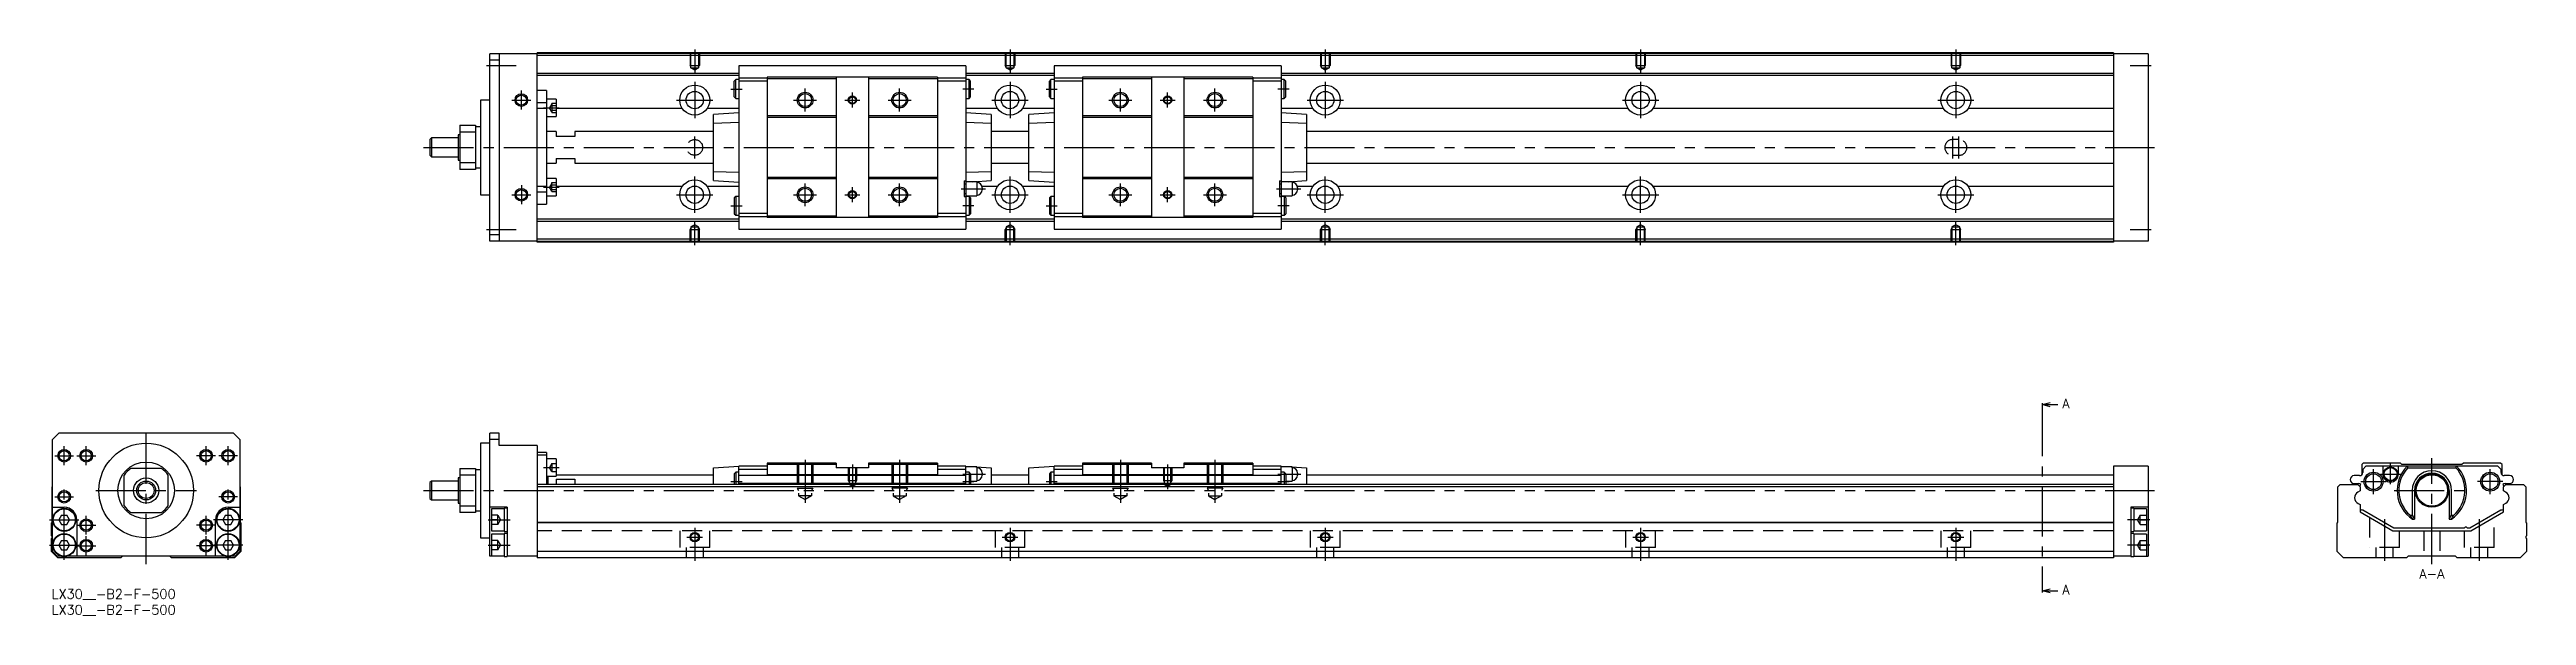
# Model space of a CAD drawing. Extents: x -1 to 785, y -8 to 171.
import ezdxf

# ---------------------------------------------------------------- set-up
doc = ezdxf.new("R2010")
doc.units = 0
doc.header["$LTSCALE"] = 0.5
doc.linetypes.add('CENTER', pattern=[50.8, 31.75, -6.35, 6.35, -6.35])
doc.linetypes.add('DASHED', pattern=[19.05, 12.7, -6.35])
for name, color, linetype in [('MSM_CENTER', 1, 'CENTER'), ('MSM_CONTINUOUS', 7, 'CONTINUOUS'), ('MSM_DASHED', 4, 'DASHED'), ('MSM_NARROW', 5, 'CONTINUOUS'), ('MSM_PART_NUMBER', 7, 'CONTINUOUS')]:
    doc.layers.add(name, color=color, linetype=linetype)
doc.styles.get("Standard").update_dxf_attribs({"font": 'txt.shx', "height": 3, "bigfont": 'bigfont.shx'})

# ---------------------------------------------------------------- blocks, each defined once
blk = doc.blocks.new('*U2')
at = {"layer": 'MSM_PART_NUMBER'}
blk.add_text('LX30__-B2-F-500', height=3, dxfattribs=at).set_placement((0, -3))
blk = doc.blocks.new('*U3')
at = {"layer": 'MSM_PART_NUMBER'}
blk.add_text('LX30__-B2-F-500', height=3, dxfattribs=at).set_placement((0, -8))

msp = doc.modelspace()

# ---------------------------------------------------------------- linework, layer by layer
at = {"layer": 'MSM_CENTER'}
for p, q in [((138, 166), (147.4, 166)), ((204, 171), (204, 163.49)), ((304, 171), (304, 163.49)), ((404, 171), (404, 163.49)), ((504, 171), (504, 163.49)), ((604, 171), (604, 163.49)), ((659.25, 166), (666, 166)), ((149, 152), (149, 158)), ((204, 160.75), (204, 149.25)), ((215.5, 158.5), (219, 158.5)), ((239, 151.37), (239, 158.62)), ((254, 152.63), (254, 157.36)), ((269, 151.37), (269, 158.62)), ((292.5, 158.5), (289, 158.5)), ((304, 160.75), (304, 149.25)), ((315.5, 158.5), (319, 158.5)), ((339, 151.37), (339, 158.62)), ((354, 152.63), (354, 157.36)), ((369, 151.37), (369, 158.62)), ((392.5, 158.5), (389, 158.5)), ((404, 160.75), (404, 149.25)), ((504, 160.75), (504, 149.25)), ((604, 160.75), (604, 149.25)), ((146, 155), (152, 155)), ((156, 152.55), (161, 152.55)), ((198.25, 155), (209.75, 155)), ((235.37, 155), (242.62, 155)), ((251.63, 155), (256.36, 155)), ((265.37, 155), (272.62, 155)), ((298.25, 155), (309.75, 155)), ((335.37, 155), (342.62, 155)), ((351.63, 155), (356.36, 155)), ((365.37, 155), (372.62, 155)), ((398.25, 155), (409.75, 155)), ((498.25, 155), (509.75, 155)), ((598.25, 155), (609.75, 155)), ((204, 136.5), (204, 143.5)), ((603, 136.5), (603, 143.5)), ((605, 136.5), (605, 143.5)), ((118, 140), (667, 140)), ((149, 128), (149, 122)), ((156, 127.44), (161, 127.44)), ((204, 119.25), (204, 130.75)), ((239, 121.37), (239, 128.62)), ((254, 122.63), (254, 127.36)), ((269, 121.37), (269, 128.62)), ((288.5, 126.9), (296.2, 126.9)), ((304, 119.25), (304, 130.75)), ((339, 121.37), (339, 128.62)), ((354, 122.63), (354, 127.36)), ((369, 121.37), (369, 128.62)), ((388.5, 126.9), (396.2, 126.9)), ((404, 119.25), (404, 130.75)), ((504, 119.25), (504, 130.75)), ((604, 119.25), (604, 130.75)), ((146, 125), (152, 125)), ((198.25, 125), (209.75, 125)), ((215.5, 121.5), (219, 121.5)), ((235.37, 125), (242.62, 125)), ((251.63, 125), (256.36, 125)), ((265.37, 125), (272.62, 125)), ((292.5, 121.5), (289, 121.5)), ((298.25, 125), (309.75, 125)), ((315.5, 121.5), (319, 121.5)), ((335.37, 125), (342.62, 125)), ((351.63, 125), (356.36, 125)), ((365.37, 125), (372.62, 125)), ((392.5, 121.5), (389, 121.5)), ((398.25, 125), (409.75, 125)), ((498.25, 125), (509.75, 125)), ((598.25, 125), (609.75, 125)), ((138, 114), (147.4, 114)), ((204, 109), (204, 116.51)), ((304, 109), (304, 116.51)), ((404, 109), (404, 116.51)), ((504, 109), (504, 116.51)), ((604, 109), (604, 116.51)), ((659.25, 114), (666, 114)), ((631.37, 58), (631.37, 0)), ((30, 8), (30, 51.5)), ((1, 42.3), (7, 42.3)), ((4, 39.3), (4, 45.3)), ((8, 42.3), (14, 42.3)), ((11, 39.3), (11, 45.3)), ((52, 42.3), (46, 42.3)), ((49, 39.3), (49, 45.3)), ((59, 42.3), (53, 42.3)), ((56, 39.3), (56, 45.3)), ((239, 41), (239, 27.41)), ((254, 39.5), (254, 31.69)), ((269, 41), (269, 27.41)), ((339, 41), (339, 27.41)), ((354, 39.5), (354, 31.69)), ((369, 41), (369, 27.41)), ((741.9, 33.25), (741.9, 39.75)), ((755, 8), (755, 41.5)), ((4, 9.35), (4, 32.3)), ((56, 9.35), (56, 32.3)), ((156, 38.55), (161, 38.55)), ((215.5, 34.1), (219, 34.1)), ((289, 36.5), (296.2, 36.5)), ((289, 34.1), (292.5, 34.1)), ((315.5, 34.1), (319, 34.1)), ((389, 36.5), (396.2, 36.5)), ((389, 34.1), (392.5, 34.1)), ((732.5, 34.1), (740.5, 34.1)), ((736.5, 30.1), (736.5, 38.1)), ((738.65, 36.5), (745.15, 36.5)), ((777.5, 34.1), (769.5, 34.1)), ((773.5, 30.1), (773.5, 38.1)), ((1, 29.3), (7, 29.3)), ((14, 31.3), (46, 31.3)), ((59, 29.3), (53, 29.3)), ((118, 31.3), (667, 31.3)), ((743, 31.3), (767, 31.3)), ((-0.65, 22), (8.65, 22)), ((8, 20.3), (14, 20.3)), ((11, 17.3), (11, 23.3)), ((11, 10.8), (11, 16.8)), ((52, 20.3), (46, 20.3)), ((49, 17.3), (49, 23.3)), ((49, 10.8), (49, 16.8)), ((60.65, 22), (51.35, 22)), ((138.5, 22), (145.5, 22)), ((201.5, 16.5), (206.5, 16.5)), ((204, 19.5), (204, 9)), ((301.5, 16.5), (306.5, 16.5)), ((304, 19.5), (304, 9)), ((401.5, 16.5), (406.5, 16.5)), ((404, 19.5), (404, 9)), ((501.5, 16.5), (506.5, 16.5)), ((504, 19.5), (504, 9)), ((601.5, 16.5), (606.5, 16.5)), ((604, 19.5), (604, 9)), ((665.5, 22), (658.5, 22)), ((740, 22.18), (740, 9)), ((770, 22.18), (770, 9)), ((-0.65, 14), (8.65, 14)), ((8, 13.8), (14, 13.8)), ((52, 13.8), (46, 13.8)), ((60.65, 14), (51.35, 14)), ((138.5, 14), (145.5, 14)), ((665.5, 14), (658.5, 14))]:
    msp.add_line(p, q, dxfattribs=at)
at = {"layer": 'MSM_CONTINUOUS'}
for p, q in [((154, 169.7), (139, 169.7)), ((139, 110.3), (139, 169.7)), ((142, 167.7), (139, 167.7)), ((142, 169.7), (142, 110.3)), ((654, 170), (154, 170)), ((154, 110), (154, 170)), ((654, 169.8), (154, 169.8)), ((654, 169.1), (154, 169.1)), ((290, 165.9), (218, 165.9)), ((218, 165.9), (218, 114.1)), ((290, 165.9), (290, 114.1)), ((390, 165.9), (318, 165.9)), ((318, 165.9), (318, 114.1)), ((390, 165.9), (390, 114.1)), ((654, 170), (654, 110)), ((665, 169.7), (654, 169.7)), ((665, 169.7), (665, 110.3)), ((218, 163.45), (154, 163.45)), ((218, 162.75), (154, 162.75)), ((157, 158), (154, 158)), ((157, 158), (157, 122)), ((217, 161.5), (216.5, 161)), ((216.5, 156), (216.5, 161)), ((218, 161.5), (217, 161.5)), ((217, 155.5), (217, 161.5)), ((227, 161.95), (218, 161.95)), ((227, 160.95), (218, 160.95)), ((281, 162.25), (227, 162.25)), ((227, 162.25), (227, 117.75)), ((248.9, 161.75), (227, 161.75)), ((248.9, 162.25), (248.9, 117.75)), ((259.1, 162.25), (259.1, 117.75)), ((281, 161.75), (259.1, 161.75)), ((281, 162.25), (281, 117.75)), ((290, 161.95), (281, 161.95)), ((290, 160.95), (281, 160.95)), ((318, 163.45), (290, 163.45)), ((318, 162.75), (290, 162.75)), ((291, 161.5), (290, 161.5)), ((291.5, 161), (291, 161.5)), ((291, 155.5), (291, 161.5)), ((291.5, 156), (291.5, 161)), ((317, 161.5), (316.5, 161)), ((316.5, 156), (316.5, 161)), ((318, 161.5), (317, 161.5)), ((317, 155.5), (317, 161.5)), ((327, 161.95), (318, 161.95)), ((327, 160.95), (318, 160.95)), ((381, 162.25), (327, 162.25)), ((327, 162.25), (327, 117.75)), ((348.9, 161.75), (327, 161.75)), ((348.9, 162.25), (348.9, 117.75)), ((359.1, 162.25), (359.1, 117.75)), ((381, 161.75), (359.1, 161.75)), ((381, 162.25), (381, 117.75)), ((390, 161.95), (381, 161.95)), ((390, 160.95), (381, 160.95)), ((654, 163.45), (390, 163.45)), ((654, 162.75), (390, 162.75)), ((391, 161.5), (390, 161.5)), ((391.5, 161), (391, 161.5)), ((391, 155.5), (391, 161.5)), ((391.5, 156), (391.5, 161)), ((136, 155), (136, 125)), ((139, 155), (136, 155)), ((157, 154.13), (154, 154.13)), ((157, 152.38), (154, 152.38)), ((160, 155.3), (157, 155.3)), ((157, 149.8), (160, 149.8)), ((160, 155.3), (160, 149.8)), ((200.05, 152.36), (160, 152.36)), ((218, 152.36), (207.95, 152.36)), ((218, 151), (210, 150.47)), ((210, 129.53), (210, 150.47)), ((216.5, 156), (217, 155.5)), ((217, 155.5), (218, 155.5)), ((248.9, 150), (227, 150)), ((248.9, 149.5), (227, 149.5)), ((281, 150), (259.1, 150)), ((281, 149.5), (259.1, 149.5)), ((290, 155.5), (291, 155.5)), ((300.05, 152.36), (290, 152.36)), ((298, 150.47), (290, 151)), ((291, 155.5), (291.5, 156)), ((298, 150.47), (298, 129.53)), ((318, 152.36), (307.95, 152.36)), ((318, 151), (310, 150.47)), ((310, 129.53), (310, 150.47)), ((316.5, 156), (317, 155.5)), ((317, 155.5), (318, 155.5)), ((348.9, 150), (327, 150)), ((348.9, 149.5), (327, 149.5)), ((381, 150), (359.1, 150)), ((381, 149.5), (359.1, 149.5)), ((390, 155.5), (391, 155.5)), ((400.05, 152.36), (390, 152.36)), ((398, 150.47), (390, 151)), ((391, 155.5), (391.5, 156)), ((398, 150.47), (398, 129.53)), ((500.05, 152.36), (407.95, 152.36)), ((600.05, 152.36), (507.95, 152.36)), ((654, 152.36), (607.95, 152.36)), ((120.5, 143), (120, 142.5)), ((120, 142.5), (120, 137.5)), ((120.5, 143), (120.5, 137)), ((129, 143), (120.5, 143)), ((129, 144), (129, 136)), ((129.5, 144), (129, 144)), ((129.5, 147), (134.5, 147)), ((129.5, 147), (129.5, 133)), ((134.5, 144.82), (129.5, 144.82)), ((134.5, 147), (134.5, 133)), ((136, 146.5), (134.5, 146.5)), ((160, 145), (157, 145)), ((160, 145), (160, 143.5)), ((166, 143.5), (160, 143.5)), ((166, 145), (166, 143.5)), ((210, 145), (166, 145)), ((218, 147.86), (210, 147.6)), ((298, 147.6), (290, 147.86)), ((310, 145), (298, 145)), ((318, 147.86), (310, 147.6)), ((398, 147.6), (390, 147.86)), ((654, 145), (398, 145)), ((120, 137.5), (120.5, 137)), ((120.5, 137), (129, 137)), ((129, 136), (129.5, 136)), ((129.5, 135.18), (134.5, 135.18)), ((157, 135), (160, 135)), ((160, 136.5), (166, 136.5)), ((160, 136.5), (160, 135)), ((166, 136.5), (166, 135)), ((166, 135), (210, 135)), ((298, 135), (310, 135)), ((398, 135), (654, 135)), ((134.5, 133), (129.5, 133)), ((134.5, 133.5), (136, 133.5)), ((157, 127.62), (154, 127.62)), ((157, 125.87), (154, 125.87)), ((160, 130.19), (157, 130.19)), ((160, 130.19), (160, 124.69)), ((200.05, 127.64), (160, 127.64)), ((218, 127.64), (207.95, 127.64)), ((210, 132.4), (218, 132.14)), ((210, 129.53), (218, 129)), ((248.9, 130.5), (227, 130.5)), ((248.9, 130), (227, 130)), ((281, 130.5), (259.1, 130.5)), ((281, 130), (259.1, 130)), ((289.5, 129.4), (289.5, 124.4)), ((289.5, 129.4), (290, 129.4)), ((290, 128.4), (289.5, 128.4)), ((290, 132.14), (298, 132.4)), ((293.45, 129.15), (290, 129.15)), ((292.26, 129.15), (298, 129.53)), ((293.45, 129.15), (293.45, 124.65)), ((300.05, 127.64), (295.14, 127.64)), ((295.2, 127.2), (295.2, 126.6)), ((318, 127.64), (307.95, 127.64)), ((310, 132.4), (318, 132.14)), ((310, 129.53), (318, 129)), ((348.9, 130.5), (327, 130.5)), ((348.9, 130), (327, 130)), ((381, 130.5), (359.1, 130.5)), ((381, 130), (359.1, 130)), ((389.5, 129.4), (389.5, 124.4)), ((389.5, 129.4), (390, 129.4)), ((390, 128.4), (389.5, 128.4)), ((390, 132.14), (398, 132.4)), ((393.45, 129.15), (390, 129.15)), ((392.26, 129.15), (398, 129.53)), ((393.45, 129.15), (393.45, 124.65)), ((400.05, 127.64), (395.14, 127.64)), ((395.2, 127.2), (395.2, 126.6)), ((500.05, 127.64), (407.95, 127.64)), ((600.05, 127.64), (507.95, 127.64)), ((654, 127.64), (607.95, 127.64)), ((136, 125), (139, 125)), ((154, 122), (157, 122)), ((157, 124.69), (160, 124.69)), ((217, 124.5), (216.5, 124)), ((216.5, 124), (216.5, 119)), ((216.5, 119), (217, 118.5)), ((217, 124.5), (217, 118.5)), ((218, 124.5), (217, 124.5)), ((217, 118.5), (218, 118.5)), ((227, 119.05), (218, 119.05)), ((227, 118.05), (218, 118.05)), ((248.9, 118.25), (227, 118.25)), ((281, 118.25), (259.1, 118.25)), ((290, 119.05), (281, 119.05)), ((290, 118.05), (281, 118.05)), ((289.5, 125.4), (290, 125.4)), ((289.5, 124.4), (290, 124.4)), ((290, 124.65), (293.45, 124.65)), ((291, 124.5), (290, 124.5)), ((290, 118.5), (291, 118.5)), ((291, 124.5), (291, 118.5)), ((291.5, 124), (291, 124.5)), ((291, 118.5), (291.5, 119)), ((291.5, 124), (291.5, 119)), ((317, 124.5), (316.5, 124)), ((316.5, 124), (316.5, 119)), ((316.5, 119), (317, 118.5)), ((317, 124.5), (317, 118.5)), ((318, 124.5), (317, 124.5)), ((317, 118.5), (318, 118.5)), ((327, 119.05), (318, 119.05)), ((327, 118.05), (318, 118.05)), ((348.9, 118.25), (327, 118.25)), ((381, 118.25), (359.1, 118.25)), ((390, 119.05), (381, 119.05)), ((390, 118.05), (381, 118.05)), ((389.5, 125.4), (390, 125.4)), ((389.5, 124.4), (390, 124.4)), ((390, 124.65), (393.45, 124.65)), ((391, 124.5), (390, 124.5)), ((390, 118.5), (391, 118.5)), ((391, 124.5), (391, 118.5)), ((391.5, 124), (391, 124.5)), ((391, 118.5), (391.5, 119)), ((391.5, 124), (391.5, 119)), ((142, 112.3), (139, 112.3)), ((154, 110.3), (139, 110.3)), ((218, 117.25), (154, 117.25)), ((218, 116.55), (154, 116.55)), ((654, 110.9), (154, 110.9)), ((654, 110.2), (154, 110.2)), ((654, 110), (154, 110)), ((218, 114.1), (290, 114.1)), ((281, 117.75), (227, 117.75)), ((318, 117.25), (290, 117.25)), ((318, 116.55), (290, 116.55)), ((318, 114.1), (390, 114.1)), ((381, 117.75), (327, 117.75)), ((654, 117.25), (390, 117.25)), ((654, 116.55), (390, 116.55)), ((665, 110.3), (654, 110.3)), ((631.37, 58.5), (633.88, 59.17)), ((631.37, 59), (631.37, 58)), ((633.88, 57.83), (631.37, 58.5)), ((631.37, 58.5), (636.38, 58.5)), ((2.3, 49.5), (0.3, 47.5)), ((0.3, 12), (0.3, 47.5)), ((57.7, 49.5), (2.3, 49.5)), ((59.7, 47.5), (57.7, 49.5)), ((59.7, 47.5), (59.7, 12)), ((139, 10.5), (139, 49.5)), ((142, 49.5), (139, 49.5)), ((142, 47.5), (139, 47.5)), ((142, 45.5), (142, 49.5)), ((139, 46.3), (136, 46.3)), ((136, 46.3), (136, 16.3)), ((154, 45.5), (142, 45.5)), ((154, 45.5), (154, 10)), ((157, 43.3), (154, 43.3)), ((157, 42.45), (154, 42.45)), ((157, 43.3), (157, 33.2)), ((160, 41.3), (157, 41.3)), ((160, 41.3), (160, 35.8)), ((227, 40), (227, 36.29)), ((248.9, 40), (227, 40)), ((248.9, 39.5), (227, 39.5)), ((248.9, 40), (248.9, 38.5)), ((281, 40), (259.1, 40)), ((259.1, 40), (259.1, 38.5)), ((281, 39.5), (259.1, 39.5)), ((281, 40), (281, 36.29)), ((327, 40), (327, 36.29)), ((348.9, 40), (327, 40)), ((348.9, 39.5), (327, 39.5)), ((348.9, 40), (348.9, 38.5)), ((381, 40), (359.1, 40)), ((359.1, 40), (359.1, 38.5)), ((381, 39.5), (359.1, 39.5)), ((381, 40), (381, 36.29)), ((733.25, 40), (732.75, 39.5)), ((732.75, 39.5), (732.75, 36.29)), ((745, 40), (733.25, 40)), ((745.5, 39.5), (745, 40)), ((764.5, 39.5), (745.5, 39.5)), ((765, 40), (764.5, 39.5)), ((776.75, 40), (765, 40)), ((777.25, 39.5), (776.75, 40)), ((777.25, 36.29), (777.25, 39.5)), ((0.2, 32.5), (0.3, 32.6)), ((0.2, 21.2), (0.2, 32.5)), ((23, 26.48), (23, 36.12)), ((34.82, 38.3), (25.18, 38.3)), ((37, 26.48), (37, 36.12)), ((59.7, 32.6), (59.8, 32.5)), ((59.8, 32.5), (59.8, 21.2)), ((120.5, 34.3), (120, 33.8)), ((120, 33.8), (120, 28.8)), ((129, 34.3), (120.5, 34.3)), ((120.5, 34.3), (120.5, 28.3)), ((129.5, 35.3), (129, 35.3)), ((129, 35.3), (129, 27.3)), ((129.5, 38.3), (134.5, 38.3)), ((129.5, 38.3), (129.5, 24.3)), ((134.5, 36.12), (129.5, 36.12)), ((134.5, 38.3), (134.5, 24.3)), ((136, 37.8), (134.5, 37.8)), ((654, 33.2), (154, 33.2)), ((654, 32.5), (154, 32.5)), ((157, 35.8), (160, 35.8)), ((157.5, 33.2), (157.5, 35.8)), ((160, 36.3), (210, 36.3)), ((160, 34.87), (166, 34.87)), ((160, 34.87), (160, 33.2)), ((166, 34.87), (166, 33.2)), ((210, 38.5), (218, 39)), ((210, 33.2), (210, 38.5)), ((217, 37.1), (216.5, 36.6)), ((216.5, 36.6), (216.5, 33.2)), ((218, 37.1), (217, 37.1)), ((217, 37.1), (217, 33.2)), ((227, 39), (218, 39)), ((218, 33.2), (218, 39)), ((227, 38), (218, 38)), ((290, 36), (218, 36)), ((290, 33.5), (218, 33.5)), ((281, 36.29), (227, 36.29)), ((259.1, 38.5), (248.9, 38.5)), ((290, 39), (281, 39)), ((290, 38), (281, 38)), ((290, 39), (298, 38.5)), ((290, 33.2), (290, 39)), ((293.45, 38.75), (290, 38.75)), ((291, 37.1), (290, 37.1)), ((291.5, 36.6), (291, 37.1)), ((291, 37.1), (291, 33.2)), ((291.5, 36.6), (291.5, 33.2)), ((291.5, 34.25), (293.45, 34.25)), ((293.45, 38.75), (293.45, 34.25)), ((295.2, 36.8), (295.2, 36.2)), ((298, 38.5), (298, 33.2)), ((298, 36.3), (310, 36.3)), ((310, 38.5), (318, 39)), ((310, 33.2), (310, 38.5)), ((317, 37.1), (316.5, 36.6)), ((316.5, 36.6), (316.5, 33.2)), ((318, 37.1), (317, 37.1)), ((317, 37.1), (317, 33.2)), ((327, 39), (318, 39)), ((318, 33.2), (318, 39)), ((327, 38), (318, 38)), ((390, 36), (318, 36)), ((390, 33.5), (318, 33.5)), ((381, 36.29), (327, 36.29)), ((359.1, 38.5), (348.9, 38.5)), ((390, 39), (381, 39)), ((390, 38), (381, 38)), ((390, 39), (398, 38.5)), ((390, 33.2), (390, 39)), ((393.45, 38.75), (390, 38.75)), ((391, 37.1), (390, 37.1)), ((391.5, 36.6), (391, 37.1)), ((391, 37.1), (391, 33.2)), ((391.5, 36.6), (391.5, 33.2)), ((391.5, 34.25), (393.45, 34.25)), ((393.45, 38.75), (393.45, 34.25)), ((395.2, 36.8), (395.2, 36.2)), ((398, 38.5), (398, 33.2)), ((398, 36.3), (654, 36.3)), ((654, 39), (654, 10)), ((665, 39), (654, 39)), ((665, 39), (665, 10.5)), ((725.2, 32.5), (725.9, 33.2)), ((725.2, 21.2), (725.2, 32.5)), ((725.9, 33.2), (731.55, 33.2)), ((732.05, 36), (730.35, 36)), ((730.35, 33.5), (731.75, 33.5)), ((731.55, 33.2), (732.25, 32.5)), ((732.2, 32.7), (732.2, 32.55)), ((732.25, 32.5), (732.25, 31.15)), ((734.05, 39), (733.05, 38)), ((733.05, 38), (733.05, 37)), ((775.95, 39), (734.05, 39)), ((739.4, 39), (739.4, 36.5)), ((744.4, 36.5), (744.4, 39)), ((747.14, 39), (747.4, 38.5)), ((747.4, 38.5), (762.6, 38.5)), ((762.6, 38.5), (762.86, 39)), ((776.95, 38), (775.95, 39)), ((776.95, 37), (776.95, 38)), ((777.75, 32.5), (778.45, 33.2)), ((777.75, 32.5), (777.8, 32.55)), ((777.75, 31.15), (777.75, 32.5)), ((777.75, 31.15), (777.75, 32.5)), ((777.8, 32.55), (777.8, 32.7)), ((779.65, 36), (777.95, 36)), ((778.25, 33.5), (779.65, 33.5)), ((778.45, 33.2), (784.1, 33.2)), ((784.1, 33.2), (784.8, 32.5)), ((784.8, 32.5), (784.8, 21.2)), ((0.3, 26), (4, 26)), ((25.18, 24.3), (34.82, 24.3)), ((56, 26), (59.7, 26)), ((120, 28.8), (120.5, 28.3)), ((120.5, 28.3), (129, 28.3)), ((129, 27.3), (129.5, 27.3)), ((129.5, 26.48), (134.5, 26.48)), ((134.5, 24.3), (129.5, 24.3)), ((134.5, 24.8), (136, 24.8)), ((144.5, 26), (139, 26)), ((143.5, 25.5), (139.5, 25.5)), ((139.5, 25.5), (139.5, 18.5)), ((144.5, 25.65), (143.5, 25.65)), ((143.5, 25.65), (143.5, 18.35)), ((144.5, 26), (144.5, 10.35)), ((665, 26), (659.5, 26)), ((659.5, 26), (659.5, 10.35)), ((660.5, 25.65), (659.5, 25.65)), ((660.5, 25.65), (660.5, 18.35)), ((664.5, 25.5), (660.5, 25.5)), ((664.5, 25.5), (664.5, 18.5)), ((732.25, 31.15), (731.5, 30.72)), ((731.6, 27.22), (732.25, 26.85)), ((732.25, 26.85), (732.25, 24.5)), ((732.25, 24.5), (742.64, 18.5)), ((732.7, 25.16), (733.1, 25.16)), ((733.1, 25.16), (742.91, 19.5)), ((748.74, 31.3), (748.74, 23.45)), ((749.5, 31.3), (749.5, 22.2)), ((760.5, 31.3), (760.5, 22.2)), ((761.26, 23.45), (761.26, 31.3)), ((767.09, 19.5), (776.9, 25.16)), ((767.36, 18.5), (777.75, 24.5)), ((776.9, 25.16), (777.3, 25.16)), ((778.4, 30.78), (777.75, 31.15)), ((778.4, 30.78), (777.75, 31.15)), ((777.75, 26.85), (778.5, 27.28)), ((777.75, 26.85), (778.5, 27.28)), ((777.75, 25.45), (777.75, 26.85)), ((777.75, 24.5), (777.75, 26.85)), ((0, 21), (0.2, 21.2)), ((0, 16.9), (0, 21)), ((0, 12), (0, 16.1)), ((3.13, 23.5), (2.27, 22)), ((2.27, 22), (3.13, 20.5)), ((3.13, 23.5), (4.87, 23.5)), ((3.13, 20.5), (4.87, 20.5)), ((5.73, 22), (4.87, 23.5)), ((4.87, 20.5), (5.73, 22)), ((8, 22), (8, 10.5)), ((52, 10.5), (52, 22)), ((55.13, 23.5), (54.27, 22)), ((54.27, 22), (55.13, 20.5)), ((55.13, 23.5), (56.87, 23.5)), ((55.13, 20.5), (56.87, 20.5)), ((57.73, 22), (56.87, 23.5)), ((56.87, 20.5), (57.73, 22)), ((59.8, 21.2), (60, 21)), ((60, 21), (60, 12)), ((136, 16.3), (139, 16.3)), ((139.5, 18.5), (143.5, 18.5)), ((143.5, 17.5), (139.5, 17.5)), ((139.5, 17.5), (139.5, 10.5)), ((143.5, 18.35), (144.5, 18.35)), ((144.5, 17.65), (143.5, 17.65)), ((143.5, 17.65), (143.5, 10.35)), ((654, 21.2), (154, 21.2)), ((654, 21), (154, 21)), ((659.5, 18.35), (660.5, 18.35)), ((660.5, 17.65), (659.5, 17.65)), ((660.5, 18.5), (664.5, 18.5)), ((660.5, 17.65), (660.5, 10.35)), ((664.5, 17.5), (660.5, 17.5)), ((664.5, 17.5), (664.5, 10.5)), ((725, 21), (725.2, 21.2)), ((725, 12), (725, 21)), ((742.64, 18.5), (767.36, 18.5)), ((742.91, 19.5), (765.35, 19.5)), ((748.07, 23.45), (748.74, 23.45)), ((748.74, 23.45), (749.5, 22.2)), ((748.82, 22.2), (749.5, 22.2)), ((760.5, 22.2), (761.26, 23.45)), ((760.5, 22.2), (761.18, 22.2)), ((761.26, 23.45), (761.93, 23.45)), ((766.15, 19.5), (767.09, 19.5)), ((784.8, 21.2), (785, 21)), ((785, 21), (785, 16.9)), ((785, 16.1), (785, 12)), ((2, 10), (0, 12)), ((1.8, 10.5), (0.3, 12)), ((2.96, 10.5), (1.8, 10.5)), ((22, 10), (2, 10)), ((3.13, 15.5), (2.27, 14)), ((2.27, 14), (3.13, 12.5)), ((3.13, 15.5), (4.87, 15.5)), ((3.13, 12.5), (4.87, 12.5)), ((5.73, 14), (4.87, 15.5)), ((4.87, 12.5), (5.73, 14)), ((54.96, 10.5), (5.04, 10.5)), ((22.5, 10.5), (22, 10)), ((38, 10), (37.5, 10.5)), ((58, 10), (38, 10)), ((55.13, 15.5), (54.27, 14)), ((54.27, 14), (55.13, 12.5)), ((55.13, 15.5), (56.87, 15.5)), ((55.13, 12.5), (56.87, 12.5)), ((57.73, 14), (56.87, 15.5)), ((56.87, 12.5), (57.73, 14)), ((58.2, 10.5), (57.04, 10.5)), ((60, 12), (58, 10)), ((59.7, 12), (58.2, 10.5)), ((143.5, 10.5), (139, 10.5)), ((143.5, 10.35), (144.5, 10.35)), ((154, 10.5), (144.5, 10.5)), ((654, 12), (154, 12)), ((654, 10), (154, 10)), ((659.5, 10.5), (654, 10.5)), ((659.5, 10.35), (660.5, 10.35)), ((660.5, 10.5), (665, 10.5)), ((727, 10), (725, 12)), ((747, 10), (727, 10)), ((747.5, 10.5), (747, 10)), ((762.5, 10.5), (747.5, 10.5)), ((763, 10), (762.5, 10.5)), ((783, 10), (763, 10)), ((785, 12), (783, 10)), ((631.37, -0.5), (633.88, 0.17)), ((631.37, 0), (631.37, -1)), ((633.88, -1.17), (631.37, -0.5)), ((631.37, -0.5), (636.38, -0.5))]:
    msp.add_line(p, q, dxfattribs=at)
for centre, radius in [((204, 155), 4.75), ((204, 155), 2.75), ((304, 155), 4.75), ((304, 155), 2.75), ((404, 155), 4.75), ((404, 155), 2.75), ((504, 155), 4.75), ((504, 155), 2.75), ((604, 155), 4.75), ((604, 155), 2.75), ((149, 155), 1.62), ((239, 155), 2.07), ((254, 155), 1.06), ((269, 155), 2.07), ((339, 155), 2.07), ((354, 155), 1.06), ((369, 155), 2.07), ((149, 125), 1.62), ((204, 125), 4.75), ((204, 125), 2.75), ((239, 125), 2.07), ((254, 125), 1.06), ((269, 125), 2.07), ((304, 125), 4.75), ((304, 125), 2.75), ((339, 125), 2.07), ((354, 125), 1.06), ((369, 125), 2.07), ((404, 125), 4.75), ((404, 125), 2.75), ((504, 125), 4.75), ((504, 125), 2.75), ((604, 125), 4.75), ((604, 125), 2.75), ((4, 42.3), 1.62), ((11, 42.3), 1.62), ((30, 31.3), 15), ((30, 31.3), 9), ((49, 42.3), 1.62), ((56, 42.3), 1.62), ((30, 31.3), 4), ((30, 31.3), 3), ((30, 31.3), 2.5), ((736.5, 34.1), 3), ((736.5, 34.1), 2.5), ((741.9, 36.5), 2.25), ((741.9, 36.5), 2.05), ((755, 31.3), 5.3), ((755, 31.3), 5), ((773.5, 34.1), 3), ((773.5, 34.1), 2.5), ((4, 22), 3.65), ((4, 22), 3.5), ((4, 29.3), 1.62), ((56, 22), 3.65), ((56, 22), 3.5), ((56, 29.3), 1.62), ((4, 14), 3.65), ((4, 14), 3.5), ((11, 20.3), 1.62), ((49, 20.3), 1.62), ((56, 14), 3.65), ((56, 14), 3.5), ((204, 16.5), 1.23), ((304, 16.5), 1.23), ((404, 16.5), 1.23), ((504, 16.5), 1.23), ((604, 16.5), 1.23), ((11, 13.8), 1.62), ((49, 13.8), 1.62)]:
    msp.add_circle(centre, radius, dxfattribs=at)
for centre, radius, start, end in [((293.45, 127.2), 1.75, 0, 90), ((293.45, 126.6), 1.75, 270, 0), ((393.45, 127.2), 1.75, 0, 90), ((393.45, 126.6), 1.75, 270, 0), ((30, 31.3), 8.5, 124.56032, 145.43968), ((30, 31.3), 8.5, 34.56032, 55.43968), ((293.45, 36.8), 1.75, 0, 90), ((293.45, 36.2), 1.75, 270, 0), ((393.45, 36.8), 1.75, 0, 90), ((393.45, 36.2), 1.75, 270, 0), ((730.35, 34.75), 1.25, 90, 270), ((731.75, 32.5), 1, 41.23398, 90), ((732.05, 37), 1, 270, 0), ((732.7, 32.7), 0.5, 113.32535, 180), ((741.9, 36.5), 2.5, 180, 0), ((755, 31.3), 11, 135.573, 235.81959), ((755, 31.3), 10.47, 136.57129, 228.55525), ((755, 31.3), 6.26, 0, 180), ((755, 31.3), 5.5, 0, 180), ((755, 31.3), 11, 304.18041, 44.427), ((755, 31.3), 10.47, 311.44475, 43.42871), ((777.95, 37), 1, 180, 270), ((778.25, 32.5), 1, 90, 138.76602), ((777.3, 32.7), 0.5, 0, 66.67465), ((779.65, 34.75), 1.25, 270, 90), ((4, 22), 4, 0, 90), ((30, 31.3), 8.5, 214.56032, 235.43968), ((30, 31.3), 8.5, 304.56032, 325.43968), ((56, 22), 4, 90, 180), ((732.65, 28.85), 2.2, 121.45533, 176.01903), ((732.65, 29.15), 2.2, 183.98097, 241.45517), ((732.7, 25.66), 0.5, 205.84193, 270), ((777.3, 25.66), 0.5, 270, 334.15807), ((777.35, 28.85), 2.2, 3.98097, 61.45517), ((777.35, 29.15), 2.2, 301.45533, 356.01903), ((777.35, 29.15), 2.2, 301.45533, 356.01903), ((-0.3, 16.5), 0.5, 306.8699, 53.1301), ((756, 27.35), 8.83, 206.14749, 215.62533), ((754, 27.35), 8.84, 324.37545, 333.85173), ((765.75, 19.2), 0.5, 36.8699, 143.1301), ((785.3, 16.5), 0.5, 126.8699, 233.1301), ((2.3, 12.5), 2, 216.8699, 233.1301), ((57.7, 12.5), 2, 306.8699, 323.1301)]:
    msp.add_arc(centre, radius, start, end, dxfattribs=at)
at = {"layer": 'MSM_DASHED'}
for p, q in [((202.5, 170), (202.5, 166)), ((202.77, 165.53), (202.5, 166)), ((202.5, 166), (205.5, 166)), ((202.77, 165.2), (202.77, 170)), ((202.77, 165.2), (205.23, 165.2)), ((204, 164.49), (202.77, 165.2)), ((205.23, 165.2), (204, 164.49)), ((205.23, 170), (205.23, 165.2)), ((205.23, 165.53), (205.5, 166)), ((205.5, 170), (205.5, 166)), ((302.5, 170), (302.5, 166)), ((302.77, 165.53), (302.5, 166)), ((302.5, 166), (305.5, 166)), ((302.77, 165.2), (302.77, 170)), ((302.77, 165.2), (305.23, 165.2)), ((304, 164.49), (302.77, 165.2)), ((305.23, 165.2), (304, 164.49)), ((305.23, 170), (305.23, 165.2)), ((305.23, 165.53), (305.5, 166)), ((305.5, 170), (305.5, 166)), ((402.5, 170), (402.5, 166)), ((402.77, 165.53), (402.5, 166)), ((402.5, 166), (405.5, 166)), ((402.77, 165.2), (402.77, 170)), ((402.77, 165.2), (405.23, 165.2)), ((404, 164.49), (402.77, 165.2)), ((405.23, 165.2), (404, 164.49)), ((405.23, 170), (405.23, 165.2)), ((405.23, 165.53), (405.5, 166)), ((405.5, 170), (405.5, 166)), ((502.5, 170), (502.5, 166)), ((502.77, 165.53), (502.5, 166)), ((502.5, 166), (505.5, 166)), ((502.77, 165.2), (502.77, 170)), ((502.77, 165.2), (505.23, 165.2)), ((504, 164.49), (502.77, 165.2)), ((505.23, 165.2), (504, 164.49)), ((505.23, 170), (505.23, 165.2)), ((505.23, 165.53), (505.5, 166)), ((505.5, 170), (505.5, 166)), ((602.5, 170), (602.5, 166)), ((602.77, 165.53), (602.5, 166)), ((602.5, 166), (605.5, 166)), ((602.77, 165.2), (602.77, 170)), ((602.77, 165.2), (605.23, 165.2)), ((604, 164.49), (602.77, 165.2)), ((605.23, 165.2), (604, 164.49)), ((605.23, 170), (605.23, 165.2)), ((605.23, 165.53), (605.5, 166)), ((605.5, 170), (605.5, 166)), ((158.7, 153.8), (157.98, 152.55)), ((158.7, 151.3), (157.98, 152.55)), ((158.7, 154), (160, 154)), ((158.7, 154), (158.7, 151.11)), ((158.7, 153.28), (160, 153.28)), ((158.7, 151.83), (160, 151.83)), ((158.7, 151.11), (160, 151.11)), ((605, 142.5), (603, 142.5)), ((603, 137.5), (605, 137.5)), ((158.7, 128.69), (157.98, 127.44)), ((158.7, 126.19), (157.98, 127.44)), ((158.7, 128.89), (160, 128.89)), ((158.7, 126), (158.7, 128.89)), ((158.7, 128.17), (160, 128.17)), ((158.7, 126.72), (160, 126.72)), ((158.7, 126), (160, 126)), ((202.77, 114.47), (202.5, 114)), ((202.5, 110), (202.5, 114)), ((202.5, 114), (205.5, 114)), ((204, 115.51), (202.77, 114.8)), ((202.77, 114.8), (202.77, 110)), ((202.77, 114.8), (205.23, 114.8)), ((205.23, 114.8), (204, 115.51)), ((205.23, 110), (205.23, 114.8)), ((205.23, 114.47), (205.5, 114)), ((205.5, 110), (205.5, 114)), ((302.77, 114.47), (302.5, 114)), ((302.5, 110), (302.5, 114)), ((302.5, 114), (305.5, 114)), ((304, 115.51), (302.77, 114.8)), ((302.77, 114.8), (302.77, 110)), ((302.77, 114.8), (305.23, 114.8)), ((305.23, 114.8), (304, 115.51)), ((305.23, 110), (305.23, 114.8)), ((305.23, 114.47), (305.5, 114)), ((305.5, 110), (305.5, 114)), ((402.77, 114.47), (402.5, 114)), ((402.5, 110), (402.5, 114)), ((402.5, 114), (405.5, 114)), ((404, 115.51), (402.77, 114.8)), ((402.77, 114.8), (402.77, 110)), ((402.77, 114.8), (405.23, 114.8)), ((405.23, 114.8), (404, 115.51)), ((405.23, 110), (405.23, 114.8)), ((405.23, 114.47), (405.5, 114)), ((405.5, 110), (405.5, 114)), ((502.77, 114.47), (502.5, 114)), ((502.5, 110), (502.5, 114)), ((502.5, 114), (505.5, 114)), ((504, 115.51), (502.77, 114.8)), ((502.77, 114.8), (502.77, 110)), ((502.77, 114.8), (505.23, 114.8)), ((505.23, 114.8), (504, 115.51)), ((505.23, 110), (505.23, 114.8)), ((505.23, 114.47), (505.5, 114)), ((505.5, 110), (505.5, 114)), ((602.77, 114.47), (602.5, 114)), ((602.5, 110), (602.5, 114)), ((602.5, 114), (605.5, 114)), ((604, 115.51), (602.77, 114.8)), ((602.77, 114.8), (602.77, 110)), ((602.77, 114.8), (605.23, 114.8)), ((605.23, 114.8), (604, 115.51)), ((605.23, 110), (605.23, 114.8)), ((605.23, 114.47), (605.5, 114)), ((605.5, 110), (605.5, 114)), ((158.7, 39.8), (157.98, 38.55)), ((158.7, 39.8), (160, 39.8)), ((158.7, 39.8), (158.7, 37.3)), ((236.5, 40), (236.5, 32)), ((236.93, 40), (236.93, 29.6)), ((241.07, 40), (241.07, 29.6)), ((241.5, 40), (241.5, 32)), ((266.5, 40), (266.5, 32)), ((266.93, 40), (266.93, 29.6)), ((271.07, 40), (271.07, 29.6)), ((271.5, 40), (271.5, 32)), ((336.5, 40), (336.5, 32)), ((336.93, 40), (336.93, 29.6)), ((341.07, 40), (341.07, 29.6)), ((341.5, 40), (341.5, 32)), ((366.5, 40), (366.5, 32)), ((366.93, 40), (366.93, 29.6)), ((371.07, 40), (371.07, 29.6)), ((371.5, 40), (371.5, 32)), ((158.7, 37.3), (157.98, 38.55)), ((158.7, 38.55), (160, 38.55)), ((158.7, 37.3), (160, 37.3)), ((236.5, 32), (236.93, 31.25)), ((236.5, 32), (241.5, 32)), ((241.5, 32), (241.07, 31.25)), ((252.7, 38.5), (252.7, 34.5)), ((252.7, 34.5), (252.94, 34.08)), ((252.7, 34.5), (255.3, 34.5)), ((252.94, 38.5), (252.94, 33.3)), ((255.06, 33.3), (252.94, 33.3)), ((252.94, 33.3), (254, 32.69)), ((254, 32.69), (255.06, 33.3)), ((255.06, 33.3), (255.06, 38.5)), ((255.3, 34.5), (255.06, 34.08)), ((255.3, 38.5), (255.3, 34.5)), ((271.5, 32), (266.5, 32)), ((266.5, 32), (266.93, 31.25)), ((271.5, 32), (271.07, 31.25)), ((336.5, 32), (336.93, 31.25)), ((336.5, 32), (341.5, 32)), ((341.5, 32), (341.07, 31.25)), ((352.7, 38.5), (352.7, 34.5)), ((352.7, 34.5), (352.94, 34.08)), ((352.7, 34.5), (355.3, 34.5)), ((352.94, 38.5), (352.94, 33.3)), ((355.06, 33.3), (352.94, 33.3)), ((352.94, 33.3), (354, 32.69)), ((354, 32.69), (355.06, 33.3)), ((355.06, 33.3), (355.06, 38.5)), ((355.3, 34.5), (355.06, 34.08)), ((355.3, 38.5), (355.3, 34.5)), ((371.5, 32), (366.5, 32)), ((366.5, 32), (366.93, 31.25)), ((371.5, 32), (371.07, 31.25)), ((241.07, 29.6), (236.93, 29.6)), ((236.93, 29.6), (239, 28.41)), ((241.07, 29.6), (239, 28.41)), ((266.93, 29.6), (271.07, 29.6)), ((266.93, 29.6), (269, 28.41)), ((271.07, 29.6), (269, 28.41)), ((341.07, 29.6), (336.93, 29.6)), ((336.93, 29.6), (339, 28.41)), ((341.07, 29.6), (339, 28.41)), ((366.93, 29.6), (371.07, 29.6)), ((366.93, 29.6), (369, 28.41)), ((371.07, 29.6), (369, 28.41)), ((141.5, 23.5), (139.5, 23.5)), ((141.5, 22), (139.5, 22)), ((141.5, 20.5), (139.5, 20.5)), ((141.5, 20.5), (141.5, 23.5)), ((141.5, 23.5), (142.37, 22)), ((141.5, 20.5), (142.37, 22)), ((654, 18.5), (154, 18.5)), ((199.25, 18.5), (199.25, 13.2)), ((208.75, 13.2), (208.75, 18.5)), ((299.25, 18.5), (299.25, 13.2)), ((308.75, 13.2), (308.75, 18.5)), ((399.25, 18.5), (399.25, 13.2)), ((408.75, 13.2), (408.75, 18.5)), ((499.25, 18.5), (499.25, 13.2)), ((508.75, 13.2), (508.75, 18.5)), ((599.25, 18.5), (599.25, 13.2)), ((608.75, 13.2), (608.75, 18.5)), ((662.5, 23.5), (661.63, 22)), ((662.5, 20.5), (661.63, 22)), ((662.5, 20.5), (662.5, 23.5)), ((662.5, 23.5), (664.5, 23.5)), ((662.5, 22), (664.5, 22)), ((662.5, 20.5), (664.5, 20.5)), ((735.25, 22.77), (735.25, 13.2)), ((744.75, 13.2), (744.75, 18.5)), ((752.5, 18.5), (752.5, 10.5)), ((757.5, 18.5), (757.5, 10.5)), ((765.25, 18.5), (765.25, 13.2)), ((774.75, 13.2), (774.75, 22.77)), ((141.5, 15.5), (139.5, 15.5)), ((141.5, 14), (139.5, 14)), ((141.5, 12.5), (139.5, 12.5)), ((141.5, 12.5), (141.5, 15.5)), ((141.5, 15.5), (142.37, 14)), ((141.5, 12.5), (142.37, 14)), ((208.75, 13.2), (199.25, 13.2)), ((201.25, 13.2), (201.25, 10)), ((206.75, 10), (206.75, 13.2)), ((308.75, 13.2), (299.25, 13.2)), ((301.25, 13.2), (301.25, 10)), ((306.75, 10), (306.75, 13.2)), ((408.75, 13.2), (399.25, 13.2)), ((401.25, 13.2), (401.25, 10)), ((406.75, 10), (406.75, 13.2)), ((508.75, 13.2), (499.25, 13.2)), ((501.25, 13.2), (501.25, 10)), ((506.75, 10), (506.75, 13.2)), ((608.75, 13.2), (599.25, 13.2)), ((601.25, 13.2), (601.25, 10)), ((606.75, 10), (606.75, 13.2)), ((662.5, 15.5), (661.63, 14)), ((662.5, 12.5), (661.63, 14)), ((662.5, 12.5), (662.5, 15.5)), ((662.5, 15.5), (664.5, 15.5)), ((662.5, 14), (664.5, 14)), ((662.5, 12.5), (664.5, 12.5)), ((744.75, 13.2), (735.25, 13.2)), ((737.25, 13.2), (737.25, 10)), ((742.75, 10), (742.75, 13.2)), ((774.75, 13.2), (765.25, 13.2)), ((767.25, 13.2), (767.25, 10)), ((772.75, 10), (772.75, 13.2))]:
    msp.add_line(p, q, dxfattribs=at)
msp.add_circle((204, 140), 2.5, dxfattribs=at)
for centre, start, end in [((603, 140), 90, 270), ((605, 140), 270, 90)]:
    msp.add_arc(centre, 2.5, start, end, dxfattribs=at)
at = {"layer": 'MSM_NARROW'}
for centre, radius in [((239, 155), 2.5), ((269, 155), 2.5), ((339, 155), 2.5), ((369, 155), 2.5), ((149, 155), 2), ((254, 155), 1.3), ((354, 155), 1.3), ((149, 125), 2), ((239, 125), 2.5), ((254, 125), 1.3), ((269, 125), 2.5), ((339, 125), 2.5), ((354, 125), 1.3), ((369, 125), 2.5), ((4, 42.3), 2), ((11, 42.3), 2), ((49, 42.3), 2), ((56, 42.3), 2), ((4, 29.3), 2), ((56, 29.3), 2), ((11, 20.3), 2), ((11, 13.8), 2), ((49, 20.3), 2), ((49, 13.8), 2), ((204, 16.5), 1.5), ((304, 16.5), 1.5), ((404, 16.5), 1.5), ((504, 16.5), 1.5), ((604, 16.5), 1.5)]:
    msp.add_circle(centre, radius, dxfattribs=at)

# ---------------------------------------------------------------- block references
at = {"layer": 'MSM_CONTINUOUS'}
for name in ['*U2', '*U3']:
    msp.add_blockref(name, (0, 0), dxfattribs=at)

# ---------------------------------------------------------------- texts
at = {"layer": 'MSM_PART_NUMBER'}
for s, p in [('A', (637.79, 57.37)), ('A', (637.79, -1.63)), ('A-A', (751.01, 3.36))]:
    msp.add_text(s, height=3, dxfattribs=at).set_placement(p)

doc.saveas('drawing.dxf')
